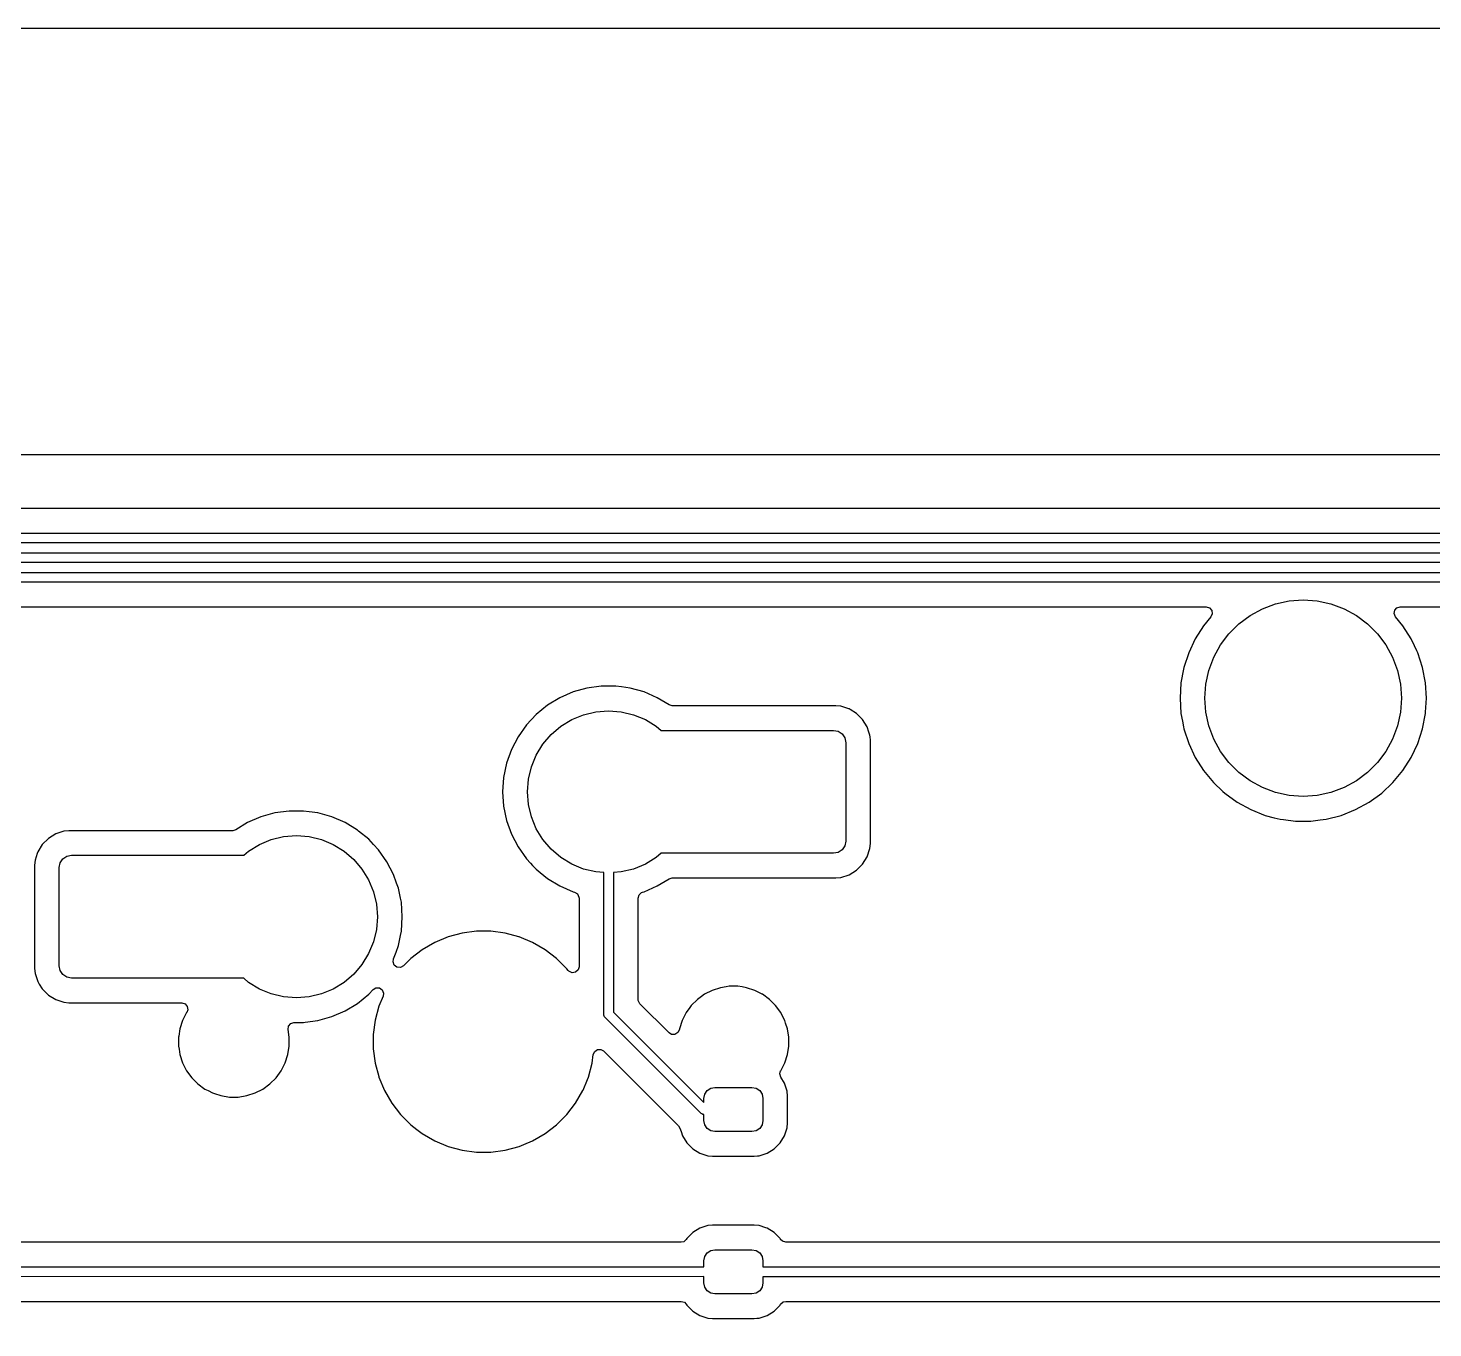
# Model space of a CAD drawing. Header units: millimetres. Extents: x 46 to 4458, y 59 to 1499.
# Drawn here: x 1960.69 to 1989.26, y 918.27 to 944.7 of the extents above; entities that cross this region are included whole.
import ezdxf

# ---------------------------------------------------------------- set-up
doc = ezdxf.new("R2010")
doc.units = ezdxf.units.MM
doc.layers.add('BLACK', color=7, linetype='Continuous')

msp = doc.modelspace()

# ---------------------------------------------------------------- linework, layer by layer
msp.add_lwpolyline([(1739.51188, 833.25441), (1638.06271, 833.5564), (1638.38771, 944.69762), (2107.13583, 944.69762), (2107.13583, 832.69492), (1950.85196, 832.69492)])
at = {"layer": 'BLACK', "linetype": 'Continuous'}
for p, q in [((1856.80163, 936.02944), (2102.68362, 936.02944)), ((2082.1834, 934.93044), (1930.5402, 934.93044)), ((1930.51892, 934.42802), (2082.27007, 934.42994)), ((2082.22674, 934.23186), (1930.50812, 934.22994)), ((2063.57674, 933.83186), (1930.70812, 933.82994)), ((1930.71892, 934.02802), (2063.62007, 934.02994)), ((1930.91886, 933.62802), (2044.97007, 933.62994)), ((2044.92674, 933.43186), (1930.90812, 933.42994)), ((1930.97149, 932.92944), (1984.65482, 932.92944)), ((1984.65482, 932.92944), (1984.72185, 932.90975)), ((1984.72185, 932.90975), (1984.76761, 932.85695)), ((1985.79604, 932.89115), (1986.0634, 932.99087)), ((1986.0634, 932.99087), (1986.34224, 933.05153)), ((1986.34224, 933.05153), (1986.62687, 933.07189)), ((1986.62687, 933.07189), (1986.9115, 933.05153)), ((1986.9115, 933.05153), (1987.19033, 932.99087)), ((1987.19033, 932.99087), (1987.4577, 932.89115)), ((1988.48734, 932.85951), (1988.53428, 932.91126)), ((1988.53428, 932.91126), (1988.59892, 932.92944)), ((1988.59892, 932.92944), (2008.46732, 932.92944)), ((1984.75036, 932.7264), (1984.59992, 932.54455)), ((1984.77755, 932.78779), (1984.75036, 932.7264)), ((1984.76761, 932.85695), (1984.77755, 932.78779)), ((1985.31715, 932.58339), (1985.54559, 932.75439)), ((1985.54559, 932.75439), (1985.79604, 932.89115)), ((1987.4577, 932.89115), (1987.70815, 932.75439)), ((1987.70815, 932.75439), (1987.93659, 932.58339)), ((1988.47581, 932.7906), (1988.48734, 932.85951)), ((1988.50338, 932.7264), (1988.47581, 932.7906)), ((1988.65381, 932.54455), (1988.50338, 932.7264)), ((1984.59992, 932.54455), (1984.43133, 932.2789)), ((1984.59992, 932.54455), (1984.59992, 932.54455)), ((1984.94436, 932.15317), (1985.11537, 932.38161)), ((1985.11537, 932.38161), (1985.31715, 932.58339)), ((1987.93659, 932.58339), (1988.13837, 932.38161)), ((1988.13837, 932.38161), (1988.30938, 932.15317)), ((1988.65382, 932.54455), (1988.65381, 932.54455)), ((1988.65608, 932.54098), (1988.65382, 932.54455)), ((1988.82241, 932.27889), (1988.65608, 932.54098)), ((1984.43133, 932.27889), (1984.29737, 931.99421)), ((1984.43133, 932.2789), (1984.43133, 932.27889)), ((1984.80761, 931.90272), (1984.94436, 932.15317)), ((1988.30938, 932.15317), (1988.44613, 931.90272)), ((1988.89012, 932.135), (1988.82241, 932.27889)), ((1988.938, 932.03325), (1988.89012, 932.135)), ((1984.29737, 931.9942), (1984.20014, 931.69497)), ((1984.29737, 931.99421), (1984.29737, 931.9942)), ((1984.70788, 931.63535), (1984.80761, 931.90272)), ((1988.44613, 931.90272), (1988.54586, 931.63535)), ((1988.95637, 931.9942), (1988.938, 932.03325)), ((1989.0536, 931.69497), (1988.95637, 931.9942)), ((1984.19439, 931.66484), (1984.14118, 931.3859)), ((1984.20014, 931.69497), (1984.19439, 931.66484)), ((1984.20014, 931.69497), (1984.20014, 931.69497)), ((1984.20014, 931.69497), (1984.20014, 931.69497)), ((1984.64723, 931.35652), (1984.70788, 931.63535)), ((1988.54586, 931.63535), (1988.60651, 931.35652)), ((1989.11256, 931.3859), (1989.0536, 931.69497)), ((1971.77627, 931.19795), (1971.50644, 931.08075)), ((1972.05956, 931.27733), (1971.77627, 931.19795)), ((1972.35102, 931.31739), (1972.05956, 931.27733)), ((1972.05956, 931.27733), (1972.05956, 931.27733)), ((1972.64522, 931.31739), (1972.35102, 931.31739)), ((1972.35102, 931.31739), (1972.35102, 931.31739)), ((1972.76069, 931.30152), (1972.64522, 931.31739)), ((1972.64522, 931.31739), (1972.64522, 931.31739)), ((1972.93667, 931.27733), (1972.76069, 931.30152)), ((1972.93668, 931.27733), (1972.93667, 931.27733)), ((1973.21996, 931.19795), (1972.93668, 931.27733)), ((1972.93668, 931.27733), (1972.93668, 931.27733)), ((1973.48979, 931.08075), (1973.21996, 931.19795)), ((1984.14118, 931.38589), (1984.12143, 931.07189)), ((1984.14118, 931.3859), (1984.14118, 931.38589)), ((1984.62687, 931.07189), (1984.64723, 931.35652)), ((1988.60651, 931.35652), (1988.62687, 931.07189)), ((1989.11256, 931.38589), (1989.11256, 931.3859)), ((1989.11256, 931.3859), (1989.11256, 931.3859)), ((1989.13231, 931.07189), (1989.11256, 931.38589)), ((1971.25507, 930.92789), (1971.02686, 930.74223)), ((1971.50644, 931.08075), (1971.25507, 930.92789)), ((1971.50644, 931.08075), (1971.50644, 931.08075)), ((1973.4898, 931.08075), (1973.48979, 931.08075)), ((1973.72875, 930.93544), (1973.4898, 931.08075)), ((1973.79318, 930.91739), (1973.72875, 930.93544)), ((1975.17099, 930.91739), (1973.79318, 930.91739)), ((1975.171, 930.91739), (1975.17099, 930.91739)), ((1977.12313, 930.91739), (1975.171, 930.91739)), ((1977.12314, 930.91739), (1977.12313, 930.91739)), ((1977.22591, 930.90689), (1977.12314, 930.91739)), ((1977.22592, 930.90689), (1977.22591, 930.90689)), ((1977.38227, 930.85508), (1977.22592, 930.90689)), ((1984.12143, 931.07189), (1984.12143, 931.07188)), ((1984.12143, 931.07188), (1984.14118, 930.75788)), ((1984.64723, 930.78726), (1984.62687, 931.07189)), ((1988.62687, 931.07189), (1988.60651, 930.78726)), ((1989.1144, 930.78717), (1989.13231, 931.07188)), ((1989.13231, 931.07188), (1989.13231, 931.07189)), ((1971.02686, 930.74223), (1970.82605, 930.52721)), ((1971.52827, 930.50177), (1971.74904, 930.63705)), ((1971.74904, 930.63705), (1971.98824, 930.73613)), ((1971.98824, 930.73613), (1972.24, 930.79657)), ((1972.24, 930.79657), (1972.49812, 930.81689)), ((1972.49812, 930.81689), (1972.75624, 930.79657)), ((1972.75624, 930.79657), (1973.008, 930.73613)), ((1973.008, 930.73613), (1973.2472, 930.63705)), ((1973.2472, 930.63705), (1973.46797, 930.50177)), ((1977.39245, 930.8517), (1977.38227, 930.85508)), ((1977.39246, 930.8517), (1977.39245, 930.8517)), ((1977.41323, 930.83889), (1977.39246, 930.8517)), ((1977.54178, 930.7596), (1977.41323, 930.83889)), ((1977.66583, 930.63554), (1977.54178, 930.7596)), ((1977.75793, 930.48622), (1977.66583, 930.63554)), ((1984.14118, 930.75788), (1984.14118, 930.75788)), ((1984.14118, 930.75788), (1984.17066, 930.60334)), ((1984.70788, 930.50842), (1984.64723, 930.78726)), ((1988.60651, 930.78726), (1988.54586, 930.50842)), ((1989.0536, 930.44881), (1989.11256, 930.75787)), ((1989.11256, 930.75787), (1989.1144, 930.78717)), ((1970.82605, 930.52721), (1970.6564, 930.28687)), ((1971.33139, 930.33361), (1971.52827, 930.50177)), ((1973.46797, 930.50177), (1973.56734, 930.41689)), ((1973.56734, 930.41689), (1975.12312, 930.41689)), ((1975.12312, 930.41689), (1977.07312, 930.41689)), ((1977.07312, 930.41689), (1977.16879, 930.39786)), ((1977.16879, 930.39786), (1977.2499, 930.34366)), ((1977.2499, 930.34366), (1977.30409, 930.26256)), ((1977.79196, 930.38353), (1977.75793, 930.48622)), ((1977.81312, 930.31969), (1977.79196, 930.38353)), ((1984.17066, 930.60334), (1984.193, 930.48622)), ((1984.193, 930.48622), (1984.20014, 930.4488)), ((1984.20014, 930.4488), (1984.29737, 930.14957)), ((1984.80761, 930.24106), (1984.70788, 930.50842)), ((1988.54586, 930.50842), (1988.44613, 930.24106)), ((1988.95637, 930.14957), (1989.0536, 930.44881)), ((1970.6564, 930.28687), (1970.52105, 930.02565)), ((1970.6564, 930.28687), (1970.6564, 930.28687)), ((1971.02796, 929.91597), (1971.16324, 930.13673)), ((1971.16324, 930.13673), (1971.33139, 930.33361)), ((1977.30409, 930.26256), (1977.32312, 930.16689)), ((1977.32312, 930.16689), (1977.32312, 928.16689)), ((1977.81312, 930.31968), (1977.81312, 930.31969)), ((1977.81647, 930.28687), (1977.81312, 930.31968)), ((1977.82362, 930.2169), (1977.81647, 930.28687)), ((1977.82362, 928.11688), (1977.82362, 930.2169)), ((1984.29737, 930.14957), (1984.29737, 930.14957)), ((1984.29737, 930.14957), (1984.43133, 929.86488)), ((1984.94436, 929.99061), (1984.80761, 930.24106)), ((1988.44613, 930.24106), (1988.30938, 929.99061)), ((1988.82241, 929.86488), (1988.95637, 930.14957)), ((1970.52105, 930.02565), (1970.42253, 929.74845)), ((1970.92888, 929.67677), (1971.02796, 929.91597)), ((1984.43133, 929.86488), (1984.43133, 929.86488)), ((1984.43133, 929.86488), (1984.59992, 929.59923)), ((1985.11537, 929.76217), (1984.94436, 929.99061)), ((1988.30938, 929.99061), (1988.13837, 929.76217)), ((1988.65382, 929.59922), (1988.82241, 929.86488)), ((1970.42252, 929.74843), (1970.36267, 929.4604)), ((1970.42253, 929.74845), (1970.42252, 929.74843)), ((1970.86843, 929.425), (1970.92888, 929.67677)), ((1984.59992, 929.59923), (1984.59992, 929.59922)), ((1984.59992, 929.59922), (1984.80048, 929.3568)), ((1985.31715, 929.56039), (1985.11537, 929.76217)), ((1985.54559, 929.38938), (1985.31715, 929.56039)), ((1987.93659, 929.56039), (1987.70815, 929.38938)), ((1988.13837, 929.76217), (1987.93659, 929.56039)), ((1988.45326, 929.35679), (1988.65382, 929.59922)), ((1970.36267, 929.4604), (1970.34259, 929.16689)), ((1970.36267, 929.4604), (1970.36267, 929.4604)), ((1970.84812, 929.16689), (1970.86843, 929.425)), ((1984.80048, 929.3568), (1984.80048, 929.3568)), ((1984.80048, 929.3568), (1984.80048, 929.35679)), ((1984.80048, 929.35679), (1984.99231, 929.17665)), ((1985.79604, 929.25262), (1985.54559, 929.38938)), ((1986.0634, 929.1529), (1985.79604, 929.25262)), ((1987.4577, 929.25262), (1987.19033, 929.1529)), ((1987.70815, 929.38938), (1987.4577, 929.25262)), ((1988.2239, 929.14141), (1988.45326, 929.35679)), ((1970.34259, 929.16689), (1970.36267, 928.87338)), ((1970.86843, 928.90877), (1970.84812, 929.16689)), ((1970.92888, 928.65701), (1970.86843, 928.90877)), ((1984.99231, 929.17665), (1985.02984, 929.14141)), ((1985.02984, 929.14141), (1985.02985, 929.1414)), ((1985.02985, 929.1414), (1985.28437, 928.95648)), ((1985.28437, 928.95648), (1985.28438, 928.95648)), ((1985.28438, 928.95648), (1985.28439, 928.95647)), ((1985.28439, 928.95647), (1985.5601, 928.80489)), ((1986.34224, 929.09224), (1986.0634, 929.1529)), ((1986.62687, 929.07189), (1986.34224, 929.09224)), ((1986.9115, 929.09224), (1986.62687, 929.07189)), ((1987.19033, 929.1529), (1986.9115, 929.09224)), ((1987.69364, 928.80489), (1987.96935, 928.95647)), ((1987.96935, 928.95647), (1988.2239, 929.14141)), ((1965.42627, 928.65795), (1965.15644, 928.54075)), ((1965.70956, 928.73733), (1965.42627, 928.65795)), ((1966.00102, 928.77739), (1965.70956, 928.73733)), ((1965.70956, 928.73733), (1965.70956, 928.73733)), ((1966.29522, 928.77739), (1966.00102, 928.77739)), ((1966.00102, 928.77739), (1966.00102, 928.77739)), ((1966.41069, 928.76152), (1966.29522, 928.77739)), ((1966.29522, 928.77739), (1966.29522, 928.77739)), ((1966.58667, 928.73733), (1966.41069, 928.76152)), ((1966.58668, 928.73733), (1966.58667, 928.73733)), ((1966.86996, 928.65795), (1966.58668, 928.73733)), ((1966.58668, 928.73733), (1966.58668, 928.73733)), ((1967.13979, 928.54075), (1966.86996, 928.65795)), ((1970.36267, 928.87338), (1970.36267, 928.87337)), ((1970.36267, 928.87337), (1970.42252, 928.58534)), ((1971.02796, 928.4178), (1970.92888, 928.65701)), ((1985.5601, 928.80489), (1985.56011, 928.80489)), ((1985.56011, 928.80489), (1985.56011, 928.80489)), ((1985.56011, 928.80489), (1985.56011, 928.80489)), ((1985.56011, 928.80489), (1985.85264, 928.68907)), ((1985.85264, 928.68907), (1985.85264, 928.68907)), ((1985.85264, 928.68907), (1986.03879, 928.64127)), ((1986.03879, 928.64127), (1986.1574, 928.61082)), ((1987.09634, 928.61082), (1987.40109, 928.68907)), ((1987.40109, 928.68907), (1987.4011, 928.68907)), ((1987.4011, 928.68907), (1987.69363, 928.80489)), ((1987.69363, 928.80489), (1987.69363, 928.80489)), ((1987.69363, 928.80489), (1987.69363, 928.80489)), ((1987.69363, 928.80489), (1987.69364, 928.80489)), ((1961.42032, 928.36689), (1961.25379, 928.3117)), ((1961.5231, 928.37739), (1961.42032, 928.36689)), ((1961.42032, 928.36689), (1961.42032, 928.36689)), ((1961.52312, 928.37739), (1961.5231, 928.37739)), ((1964.85306, 928.37739), (1961.52312, 928.37739)), ((1964.91749, 928.39544), (1964.85306, 928.37739)), ((1965.15644, 928.54075), (1964.91749, 928.39544)), ((1965.15644, 928.54075), (1965.15644, 928.54075)), ((1967.1398, 928.54075), (1967.13979, 928.54075)), ((1967.39116, 928.38789), (1967.1398, 928.54075)), ((1967.39117, 928.38789), (1967.39116, 928.38789)), ((1967.41452, 928.36889), (1967.39117, 928.38789)), ((1967.39117, 928.38789), (1967.39117, 928.38789)), ((1967.61938, 928.20223), (1967.41452, 928.36889)), ((1970.42252, 928.58534), (1970.42253, 928.58533)), ((1970.42253, 928.58533), (1970.52105, 928.30813)), ((1971.16324, 928.19704), (1971.02796, 928.4178)), ((1986.1574, 928.61082), (1986.22288, 928.60255)), ((1986.22288, 928.60255), (1986.46954, 928.57139)), ((1986.46954, 928.57139), (1986.46955, 928.57139)), ((1986.46955, 928.57139), (1986.46955, 928.57139)), ((1986.46955, 928.57139), (1986.46955, 928.57139)), ((1986.46955, 928.57139), (1986.78419, 928.57139)), ((1986.78419, 928.57139), (1986.78419, 928.57139)), ((1986.78419, 928.57139), (1986.78419, 928.57139)), ((1986.78419, 928.57139), (1986.7842, 928.57139)), ((1986.7842, 928.57139), (1986.97046, 928.59492)), ((1986.97046, 928.59492), (1987.09634, 928.61082)), ((1960.98041, 928.09555), (1960.88831, 927.94622)), ((1961.10446, 928.2196), (1960.98041, 928.09555)), ((1961.25378, 928.3117), (1961.10446, 928.2196)), ((1961.25379, 928.3117), (1961.25378, 928.3117)), ((1965.17827, 927.96177), (1965.39904, 928.09705)), ((1965.39904, 928.09705), (1965.63824, 928.19613)), ((1965.63824, 928.19613), (1965.89, 928.25657)), ((1965.89, 928.25657), (1966.14812, 928.27689)), ((1966.14812, 928.27689), (1966.40624, 928.25657)), ((1966.40624, 928.25657), (1966.658, 928.19613)), ((1966.658, 928.19613), (1966.8972, 928.09705)), ((1966.8972, 928.09705), (1967.11797, 927.96177)), ((1967.61938, 928.20222), (1967.61938, 928.20223)), ((1967.7203, 928.09417), (1967.61938, 928.20222)), ((1967.61938, 928.20222), (1967.61938, 928.20222)), ((1967.82019, 927.98721), (1967.7203, 928.09417)), ((1970.52105, 928.30813), (1970.6564, 928.04691)), ((1971.33139, 928.00016), (1971.16324, 928.19704)), ((1977.30409, 928.07122), (1977.2499, 927.99011)), ((1977.32312, 928.16689), (1977.30409, 928.07122)), ((1977.81312, 928.01409), (1977.82362, 928.11688)), ((1960.83312, 927.77968), (1960.82262, 927.6769)), ((1960.87685, 927.91165), (1960.83312, 927.77968)), ((1960.83312, 927.77968), (1960.83312, 927.77968)), ((1960.83312, 927.77968), (1960.83312, 927.77968)), ((1960.8883, 927.94622), (1960.87685, 927.91165)), ((1960.88831, 927.94622), (1960.8883, 927.94622)), ((1961.34215, 927.72256), (1961.39634, 927.80366)), ((1961.39634, 927.80366), (1961.47745, 927.85786)), ((1961.47745, 927.85786), (1961.57312, 927.87689)), ((1961.57312, 927.87689), (1963.62312, 927.87689)), ((1963.62312, 927.87689), (1965.07889, 927.87689)), ((1965.07889, 927.87689), (1965.17827, 927.96177)), ((1967.11797, 927.96177), (1967.31485, 927.79361)), ((1967.31485, 927.79361), (1967.483, 927.59673)), ((1967.98984, 927.74687), (1967.82019, 927.98721)), ((1970.6564, 928.04691), (1970.6564, 928.0469)), ((1970.6564, 928.0469), (1970.82605, 927.80656)), ((1970.82605, 927.80656), (1970.91074, 927.71589)), ((1971.52827, 927.83201), (1971.33139, 928.00016)), ((1971.74904, 927.69673), (1971.52827, 927.83201)), ((1973.46797, 927.83201), (1973.2472, 927.69673)), ((1973.56734, 927.91689), (1973.46797, 927.83201)), ((1975.02312, 927.91689), (1973.56734, 927.91689)), ((1977.07312, 927.91689), (1975.02312, 927.91689)), ((1977.16879, 927.93592), (1977.07312, 927.91689)), ((1977.2499, 927.99011), (1977.16879, 927.93592)), ((1977.66583, 927.69823), (1977.75793, 927.84755)), ((1977.75793, 927.84755), (1977.81312, 928.01409)), ((1960.82262, 927.6769), (1960.82262, 925.57689)), ((1961.32312, 927.62689), (1961.34215, 927.72256)), ((1961.32312, 925.62689), (1961.32312, 927.62689)), ((1967.483, 927.59673), (1967.61828, 927.37597)), ((1967.98984, 927.74686), (1967.98984, 927.74687)), ((1967.98984, 927.74687), (1967.98984, 927.74687)), ((1968.12519, 927.48565), (1967.98984, 927.74686)), ((1968.18799, 927.30896), (1968.12519, 927.48565)), ((1970.91074, 927.71589), (1970.95137, 927.67238)), ((1970.95137, 927.67238), (1971.02686, 927.59155)), ((1971.02686, 927.59155), (1971.10706, 927.5263)), ((1971.10706, 927.5263), (1971.25507, 927.40589)), ((1971.98824, 927.59764), (1971.74904, 927.69673)), ((1972.24, 927.5372), (1971.98824, 927.59764)), ((1972.39881, 927.5247), (1972.24, 927.5372)), ((1972.40004, 924.62738), (1972.39881, 927.5247)), ((1972.75624, 927.5372), (1972.5969, 927.52466)), ((1972.5969, 927.52466), (1972.5981, 924.68567)), ((1973.008, 927.59764), (1972.75624, 927.5372)), ((1973.2472, 927.69673), (1973.008, 927.59764)), ((1977.22592, 927.42689), (1977.39245, 927.48207)), ((1977.39245, 927.48207), (1977.54178, 927.57418)), ((1977.54178, 927.57418), (1977.66583, 927.69823)), ((1967.61828, 927.37597), (1967.71736, 927.13677)), ((1968.22371, 927.20845), (1968.18799, 927.30896)), ((1968.22371, 927.20843), (1968.22371, 927.20845)), ((1968.26541, 927.00779), (1968.22371, 927.20843)), ((1971.25507, 927.40589), (1971.25507, 927.40589)), ((1971.25507, 927.40589), (1971.25507, 927.40589)), ((1971.25507, 927.40589), (1971.50644, 927.25303)), ((1971.50644, 927.25303), (1971.50644, 927.25303)), ((1971.50644, 927.25303), (1971.77628, 927.13582)), ((1973.21996, 927.13582), (1973.48979, 927.25302)), ((1973.48979, 927.25302), (1973.4898, 927.25303)), ((1973.4898, 927.25303), (1973.72875, 927.39834)), ((1973.4898, 927.25303), (1973.4898, 927.25303)), ((1973.72875, 927.39834), (1973.79318, 927.41639)), ((1973.79318, 927.41639), (1974.9731, 927.41639)), ((1974.9731, 927.41639), (1974.97311, 927.41639)), ((1974.97311, 927.41639), (1977.12313, 927.41639)), ((1977.12313, 927.41639), (1977.22592, 927.42689)), ((1967.71736, 927.13677), (1967.77781, 926.885)), ((1968.28357, 926.9204), (1968.26541, 927.00779)), ((1968.30364, 926.62689), (1968.28357, 926.9204)), ((1971.77628, 927.13582), (1971.80707, 927.12719)), ((1971.80707, 927.12719), (1971.86632, 927.09015)), ((1971.86632, 927.09015), (1971.89613, 927.02696)), ((1971.89613, 927.02696), (1971.89762, 927.00779)), ((1971.89762, 927.00779), (1971.89762, 925.61141)), ((1973.09862, 927.00779), (1973.1183, 927.07483)), ((1973.09862, 925.57689), (1973.09862, 927.00779)), ((1973.1183, 927.07483), (1973.17111, 927.12058)), ((1973.17111, 927.12058), (1973.18917, 927.12719)), ((1973.18917, 927.12719), (1973.21996, 927.13582)), ((1973.21996, 927.13582), (1973.21996, 927.13582)), ((1967.77781, 926.885), (1967.79812, 926.62689)), ((1967.79812, 926.62689), (1967.77781, 926.36877)), ((1968.28357, 926.33338), (1968.30364, 926.62689)), ((1967.77781, 926.36877), (1967.71736, 926.11701)), ((1967.71736, 926.11701), (1967.61828, 925.8778)), ((1968.22371, 926.04534), (1968.26605, 926.24906)), ((1968.26605, 926.24906), (1968.28357, 926.33338)), ((1968.96331, 926.10415), (1968.70853, 925.95705)), ((1968.96332, 926.10415), (1968.96331, 926.10415)), ((1969.23512, 926.21674), (1968.96332, 926.10415)), ((1969.51932, 926.29289), (1969.23512, 926.21674)), ((1969.811, 926.33129), (1969.51932, 926.29289)), ((1969.81101, 926.33129), (1969.811, 926.33129)), ((1970.10523, 926.33129), (1969.81101, 926.33129)), ((1969.81101, 926.33129), (1969.81101, 926.33129)), ((1970.10524, 926.33129), (1970.10523, 926.33129)), ((1970.10523, 926.33129), (1970.10523, 926.33129)), ((1970.39692, 926.29289), (1970.10524, 926.33129)), ((1970.67243, 926.21906), (1970.39692, 926.29289)), ((1970.39692, 926.29289), (1970.39692, 926.29289)), ((1970.39692, 926.29289), (1970.39692, 926.29289)), ((1970.68111, 926.21674), (1970.67243, 926.21906)), ((1970.95291, 926.10415), (1970.68111, 926.21674)), ((1970.95293, 926.10415), (1970.95291, 926.10415)), ((1971.20771, 925.95705), (1970.95293, 926.10415)), ((1967.61828, 925.8778), (1967.483, 925.65704)), ((1968.11401, 925.70704), (1968.12396, 925.76529)), ((1968.12396, 925.76529), (1968.12519, 925.76811)), ((1968.12519, 925.76812), (1968.12542, 925.76876)), ((1968.12519, 925.76811), (1968.12519, 925.76812)), ((1968.12542, 925.76876), (1968.17519, 925.90881)), ((1968.17519, 925.90881), (1968.22371, 926.04533)), ((1968.22371, 926.04533), (1968.22371, 926.04534)), ((1968.22371, 926.04534), (1968.22371, 926.04534)), ((1968.47511, 925.77794), (1968.32538, 925.62821)), ((1968.70851, 925.95704), (1968.47511, 925.77794)), ((1968.70853, 925.95705), (1968.70851, 925.95704)), ((1971.20772, 925.95704), (1971.20771, 925.95705)), ((1971.20771, 925.95705), (1971.20771, 925.95705)), ((1971.44113, 925.77794), (1971.20772, 925.95704)), ((1971.20772, 925.95704), (1971.20772, 925.95704)), ((1971.20772, 925.95704), (1971.20772, 925.95704)), ((1971.44114, 925.77793), (1971.44113, 925.77794)), ((1971.64916, 925.5699), (1971.44114, 925.77793)), ((1960.82262, 925.57689), (1960.82262, 925.57687)), ((1960.82262, 925.57687), (1960.83312, 925.47409)), ((1961.34215, 925.53122), (1961.32312, 925.62689)), ((1961.39634, 925.45011), (1961.34215, 925.53122)), ((1967.483, 925.65704), (1967.31485, 925.46016)), ((1968.13843, 925.64158), (1968.11401, 925.70704)), ((1968.19436, 925.59971), (1968.13843, 925.64158)), ((1968.26405, 925.59472), (1968.19436, 925.59971)), ((1968.32538, 925.62821), (1968.26405, 925.59472)), ((1971.64917, 925.56989), (1971.64916, 925.5699)), ((1971.67524, 925.53592), (1971.64917, 925.56989)), ((1971.69242, 925.51769), (1971.67524, 925.53592)), ((1971.75597, 925.48867), (1971.69242, 925.51769)), ((1971.82513, 925.49861), (1971.75597, 925.48867)), ((1971.87793, 925.54437), (1971.82513, 925.49861)), ((1971.89762, 925.61141), (1971.87793, 925.54437)), ((1973.09862, 924.94698), (1973.09862, 925.57689)), ((1960.83312, 925.47409), (1960.83312, 925.47409)), ((1960.83312, 925.47409), (1960.8883, 925.30756)), ((1960.8883, 925.30756), (1960.88831, 925.30755)), ((1960.88831, 925.30755), (1960.91887, 925.258)), ((1960.91887, 925.258), (1960.98041, 925.15823)), ((1961.47745, 925.39592), (1961.39634, 925.45011)), ((1961.57312, 925.37689), (1961.47745, 925.39592)), ((1963.49812, 925.37689), (1961.57312, 925.37689)), ((1965.07889, 925.37689), (1963.49812, 925.37689)), ((1965.17827, 925.29201), (1965.07889, 925.37689)), ((1965.39904, 925.15673), (1965.17827, 925.29201)), ((1967.11797, 925.29201), (1966.8972, 925.15673)), ((1967.31485, 925.46016), (1967.11797, 925.29201)), ((1974.89121, 925.20315), (1974.77456, 925.18467)), ((1974.94954, 925.21239), (1974.89121, 925.20315)), ((1975.1267, 925.21239), (1974.94954, 925.21239)), ((1975.21419, 925.19853), (1975.1267, 925.21239)), ((1975.30168, 925.18467), (1975.21419, 925.19853)), ((1960.98041, 925.15823), (1961.10446, 925.03418)), ((1961.10446, 925.03418), (1961.25379, 924.94207)), ((1961.25379, 924.94207), (1961.42032, 924.88689)), ((1965.63824, 925.05764), (1965.39904, 925.15673)), ((1965.89, 924.9972), (1965.63824, 925.05764)), ((1966.14812, 924.97689), (1965.89, 924.9972)), ((1966.40624, 924.9972), (1966.14812, 924.97689)), ((1966.658, 925.05764), (1966.40624, 924.9972)), ((1966.8972, 925.15673), (1966.658, 925.05764)), ((1967.39117, 924.86589), (1967.61938, 925.05155)), ((1967.61938, 925.05155), (1967.70761, 925.14602)), ((1967.70761, 925.14602), (1967.76775, 925.18158)), ((1967.76775, 925.18158), (1967.83757, 925.17898)), ((1967.91279, 925.01393), (1967.82827, 924.80988)), ((1967.83757, 925.17898), (1967.8949, 925.13904)), ((1967.8949, 925.13904), (1967.92154, 925.07445)), ((1967.92154, 925.07445), (1967.91279, 925.01393)), ((1973.10145, 924.92063), (1973.09862, 924.94698)), ((1973.13494, 924.8593), (1973.10145, 924.92063)), ((1974.3049, 924.94537), (1974.17964, 924.8201)), ((1974.30491, 924.94537), (1974.3049, 924.94537)), ((1974.3049, 924.94537), (1974.3049, 924.94537)), ((1974.38788, 925.00566), (1974.30491, 924.94537)), ((1974.44823, 925.0495), (1974.38788, 925.00566)), ((1974.60608, 925.12993), (1974.44823, 925.0495)), ((1974.77456, 925.18467), (1974.60608, 925.12993)), ((1974.60608, 925.12993), (1974.60608, 925.12993)), ((1975.47016, 925.12993), (1975.30168, 925.18467)), ((1975.62398, 925.05155), (1975.47016, 925.12993)), ((1975.47016, 925.12993), (1975.47016, 925.12993)), ((1975.62801, 925.0495), (1975.62398, 925.05155)), ((1975.77133, 924.94537), (1975.62801, 925.0495)), ((1975.8966, 924.8201), (1975.77133, 924.94537)), ((1961.42032, 924.88689), (1961.52311, 924.87639)), ((1961.52311, 924.87639), (1963.45024, 924.87639)), ((1963.45024, 924.87639), (1963.45025, 924.87639)), ((1963.45025, 924.87639), (1963.81717, 924.87639)), ((1963.81717, 924.87639), (1963.88421, 924.8567)), ((1963.91551, 924.67678), (1963.83508, 924.51893)), ((1963.88421, 924.8567), (1963.92996, 924.8039)), ((1963.91749, 924.67951), (1963.91551, 924.67678)), ((1963.9399, 924.73474), (1963.91749, 924.67951)), ((1963.92996, 924.8039), (1963.9399, 924.73474)), ((1966.86996, 924.59582), (1967.1398, 924.71303)), ((1967.1398, 924.71303), (1967.39117, 924.86589)), ((1967.82827, 924.80988), (1967.75212, 924.52568)), ((1972.41497, 924.59133), (1972.40004, 924.62738)), ((1972.5981, 924.68567), (1974.43812, 922.84821)), ((1973.7277, 924.26654), (1973.13494, 924.8593)), ((1974.07551, 924.67678), (1973.99508, 924.51893)), ((1974.15028, 924.77969), (1974.07551, 924.67678)), ((1974.17964, 924.8201), (1974.15028, 924.77969)), ((1974.17964, 924.8201), (1974.17964, 924.8201)), ((1974.17964, 924.8201), (1974.17964, 924.8201)), ((1976.00073, 924.67678), (1975.8966, 924.8201)), ((1976.02306, 924.63297), (1976.00073, 924.67678)), ((1976.08116, 924.51893), (1976.02306, 924.63297)), ((1963.78033, 924.35044), (1963.75657, 924.20039)), ((1963.83508, 924.51893), (1963.78033, 924.35044)), ((1963.83508, 924.51893), (1963.83508, 924.51893)), ((1965.97867, 924.33299), (1965.98762, 924.40228)), ((1965.98762, 924.40228), (1966.03262, 924.45573)), ((1966.03262, 924.45573), (1966.09937, 924.47637)), ((1966.09937, 924.47637), (1966.10114, 924.47639)), ((1966.10114, 924.47639), (1966.29522, 924.47639)), ((1966.29522, 924.47639), (1966.32664, 924.48071)), ((1966.32664, 924.48071), (1966.58667, 924.51645)), ((1966.58667, 924.51645), (1966.86996, 924.59582)), ((1967.75212, 924.52568), (1967.71372, 924.234)), ((1972.42741, 924.57618), (1972.41497, 924.59133)), ((1974.38256, 922.62374), (1972.42741, 924.57618)), ((1973.93786, 924.33482), (1973.90793, 924.27168)), ((1973.94033, 924.35045), (1973.93786, 924.33482)), ((1973.99508, 924.51893), (1973.94033, 924.35045)), ((1973.99508, 924.51893), (1973.99508, 924.51893)), ((1976.09868, 924.46501), (1976.08116, 924.51893)), ((1976.08116, 924.51893), (1976.08116, 924.51893)), ((1976.13591, 924.35044), (1976.09868, 924.46501)), ((1976.16362, 924.17547), (1976.13591, 924.35044)), ((1963.75657, 924.20039), (1963.75262, 924.17547)), ((1963.75262, 924.17547), (1963.75262, 923.99831)), ((1966.00362, 924.17547), (1965.97867, 924.33299)), ((1966.00362, 923.99831), (1966.00362, 924.17547)), ((1967.71372, 924.234), (1967.71372, 924.23399)), ((1967.71372, 924.23399), (1967.71372, 923.93979)), ((1973.77875, 924.23575), (1973.7277, 924.26654)), ((1973.84861, 924.23475), (1973.77875, 924.23575)), ((1973.90793, 924.27168), (1973.84861, 924.23475)), ((1976.16362, 923.99831), (1976.16362, 924.17547)), ((1963.75262, 923.99831), (1963.76272, 923.93453)), ((1963.76272, 923.93453), (1963.78033, 923.82333)), ((1963.78033, 923.82333), (1963.83508, 923.65485)), ((1965.92116, 923.65485), (1965.97591, 923.82333)), ((1965.97591, 923.82333), (1966.00362, 923.99831)), ((1967.71372, 923.93979), (1967.71372, 923.93977)), ((1967.71372, 923.93977), (1967.75204, 923.64867)), ((1972.16412, 923.64809), (1972.18755, 923.8261)), ((1972.18755, 923.8261), (1972.21582, 923.89)), ((1972.21582, 923.89), (1972.27414, 923.92847)), ((1972.27414, 923.92847), (1972.34401, 923.9293)), ((1972.34401, 923.9293), (1972.39817, 923.8976)), ((1972.39817, 923.8976), (1973.92014, 922.37563)), ((1976.08116, 923.65485), (1976.13591, 923.82333)), ((1976.13591, 923.82333), (1976.16362, 923.99831)), ((1963.83508, 923.65485), (1963.83508, 923.65485)), ((1963.83508, 923.65485), (1963.90226, 923.523)), ((1963.90226, 923.523), (1963.91551, 923.497)), ((1963.91551, 923.497), (1964.01964, 923.35367)), ((1965.7366, 923.35367), (1965.84073, 923.497)), ((1965.84073, 923.497), (1965.92116, 923.65485)), ((1967.75204, 923.64867), (1967.75212, 923.64809)), ((1967.75212, 923.64809), (1967.82369, 923.381)), ((1972.08797, 923.3639), (1972.16412, 923.64809)), ((1975.98057, 923.43138), (1975.99882, 923.49388)), ((1975.99882, 923.49388), (1976.00072, 923.49698)), ((1976.00072, 923.49698), (1976.00073, 923.497)), ((1976.00073, 923.497), (1976.08116, 923.65485)), ((1964.01964, 923.35367), (1964.14491, 923.2284)), ((1964.14491, 923.2284), (1964.28823, 923.12427)), ((1965.46801, 923.12427), (1965.61133, 923.2284)), ((1965.61133, 923.2284), (1965.7366, 923.35367)), ((1967.82369, 923.381), (1967.82827, 923.36389)), ((1967.82827, 923.36389), (1967.94085, 923.09209)), ((1971.97908, 923.10101), (1972.06923, 923.31866)), ((1972.06923, 923.31866), (1972.08797, 923.3639)), ((1975.99901, 923.36399), (1975.98057, 923.43138)), ((1976.07512, 923.24059), (1975.99901, 923.36399)), ((1976.07512, 923.24058), (1976.07512, 923.24059)), ((1976.07512, 923.24059), (1976.07512, 923.24059)), ((1976.12847, 923.0796), (1976.07512, 923.24058)), ((1964.28823, 923.12427), (1964.3514, 923.09208)), ((1964.3514, 923.09208), (1964.44608, 923.04385)), ((1964.44608, 923.04385), (1964.44608, 923.04384)), ((1964.44608, 923.04384), (1964.4862, 923.03081)), ((1964.4862, 923.03081), (1964.61456, 922.9891)), ((1964.61456, 922.9891), (1964.78954, 922.96139)), ((1964.78954, 922.96139), (1964.78954, 922.96139)), ((1964.78954, 922.96139), (1964.9667, 922.96139)), ((1964.9667, 922.96139), (1965.14167, 922.9891)), ((1964.9667, 922.96139), (1964.9667, 922.96139)), ((1965.14167, 922.9891), (1965.31016, 923.04385)), ((1965.31016, 923.04385), (1965.46801, 923.12427)), ((1967.94085, 923.09209), (1967.94086, 923.09208)), ((1967.94086, 923.09208), (1968.08796, 922.8373)), ((1971.82827, 922.83729), (1971.97538, 923.09208)), ((1971.97538, 923.09208), (1971.97908, 923.10101)), ((1974.43812, 922.93189), (1974.45525, 923.01799)), ((1974.43812, 922.84821), (1974.43812, 922.93189)), ((1974.45525, 923.01799), (1974.50402, 923.09099)), ((1974.50402, 923.09099), (1974.57702, 923.13976)), ((1974.57702, 923.13976), (1974.66312, 923.15689)), ((1974.66312, 923.15689), (1975.41312, 923.15689)), ((1975.41312, 923.15689), (1975.49922, 923.13976)), ((1975.49922, 923.13976), (1975.57222, 923.09099)), ((1975.57222, 923.09099), (1975.62099, 923.01799)), ((1975.62099, 923.01799), (1975.63812, 922.93189)), ((1975.63812, 922.93189), (1975.63812, 922.48189)), ((1976.1385, 922.98134), (1976.12847, 923.0796)), ((1976.12847, 923.0796), (1976.12847, 923.0796)), ((1976.13862, 922.98023), (1976.1385, 922.98134)), ((1976.13862, 922.43354), (1976.13862, 922.98023)), ((1968.08796, 922.8373), (1968.08797, 922.83728)), ((1968.08797, 922.83728), (1968.26707, 922.60388)), ((1971.64917, 922.60388), (1971.82827, 922.83729)), ((1974.39312, 922.61937), (1974.38256, 922.62374)), ((1974.41861, 922.60881), (1974.39312, 922.61937)), ((1968.26707, 922.60388), (1968.26707, 922.60387)), ((1968.26707, 922.60387), (1968.4751, 922.39584)), ((1968.4751, 922.39584), (1968.47511, 922.39584)), ((1968.47511, 922.39584), (1968.59628, 922.30286)), ((1971.20772, 922.21673), (1971.44113, 922.39584)), ((1971.44113, 922.39584), (1971.64917, 922.60388)), ((1973.92014, 922.37563), (1973.95016, 922.32696)), ((1974.43812, 922.60689), (1974.41861, 922.60881)), ((1974.43812, 922.48189), (1974.43812, 922.60689)), ((1974.45525, 922.39578), (1974.43812, 922.48189)), ((1974.50402, 922.32279), (1974.45525, 922.39578)), ((1975.62099, 922.39578), (1975.57222, 922.32279)), ((1975.63812, 922.48189), (1975.62099, 922.39578)), ((1976.07512, 922.17319), (1976.12847, 922.33418)), ((1976.12847, 922.33418), (1976.13862, 922.43354)), ((1968.59628, 922.30286), (1968.70852, 922.21673)), ((1968.70852, 922.21673), (1968.70853, 922.21673)), ((1968.70853, 922.21673), (1968.96331, 922.06963)), ((1968.96331, 922.06963), (1968.96332, 922.06962)), ((1968.96332, 922.06962), (1969.23512, 921.95704)), ((1970.77198, 921.99468), (1970.95291, 922.06962)), ((1970.95291, 922.06962), (1970.95292, 922.06962)), ((1970.95292, 922.06963), (1971.20772, 922.21673)), ((1970.95292, 922.06962), (1970.95292, 922.06963)), ((1973.95016, 922.32696), (1973.97181, 922.26162)), ((1973.97181, 922.26162), (1974.00112, 922.17319)), ((1974.00112, 922.17319), (1974.00112, 922.17318)), ((1974.00112, 922.17318), (1974.09015, 922.02885)), ((1974.57702, 922.27401), (1974.50402, 922.32279)), ((1974.66312, 922.25689), (1974.57702, 922.27401)), ((1975.41312, 922.25689), (1974.66312, 922.25689)), ((1975.49922, 922.27401), (1975.41312, 922.25689)), ((1975.57222, 922.32279), (1975.49922, 922.27401)), ((1975.98609, 922.02884), (1976.07512, 922.17319)), ((1969.23512, 921.95704), (1969.23513, 921.95704)), ((1969.23513, 921.95704), (1969.23513, 921.95704)), ((1969.23513, 921.95704), (1969.51932, 921.88089)), ((1969.51932, 921.88089), (1969.81101, 921.84249)), ((1969.81101, 921.84249), (1969.81102, 921.84249)), ((1969.81102, 921.84249), (1970.10522, 921.84249)), ((1970.10522, 921.84249), (1970.10523, 921.84249)), ((1970.10523, 921.84249), (1970.39692, 921.88089)), ((1970.39692, 921.88089), (1970.68111, 921.95704)), ((1970.68111, 921.95704), (1970.77198, 921.99468)), ((1974.09015, 922.02885), (1974.09015, 922.02884)), ((1974.09015, 922.02884), (1974.21007, 921.90892)), ((1974.21007, 921.90892), (1974.21008, 921.90892)), ((1974.21008, 921.90892), (1974.35441, 921.81989)), ((1974.35441, 921.81989), (1974.35442, 921.81989)), ((1974.35442, 921.81989), (1974.35442, 921.81988)), ((1974.35442, 921.81988), (1974.51541, 921.76654)), ((1974.51541, 921.76654), (1974.61477, 921.75639)), ((1975.46147, 921.75639), (1975.53097, 921.76349)), ((1975.53097, 921.76349), (1975.56083, 921.76654)), ((1975.56083, 921.76654), (1975.72182, 921.81988)), ((1975.72182, 921.81988), (1975.86616, 921.90892)), ((1975.86616, 921.90892), (1975.98609, 922.02884)), ((1974.61477, 921.75639), (1975.46146, 921.75639)), ((1975.46146, 921.75639), (1975.46147, 921.75639)), ((1975.46147, 921.75639), (1975.46147, 921.75639)), ((1974.51541, 920.34724), (1974.35442, 920.29389)), ((1974.61476, 920.35739), (1974.51541, 920.34724)), ((1974.51541, 920.34724), (1974.51541, 920.34724)), ((1974.61478, 920.35739), (1974.61476, 920.35739)), ((1975.46147, 920.35739), (1974.61478, 920.35739)), ((1975.56083, 920.34724), (1975.46147, 920.35739)), ((1975.70029, 920.30102), (1975.56083, 920.34724)), ((1974.07865, 920.06629), (1974.02671, 920.01957)), ((1974.09015, 920.08493), (1974.07865, 920.06629)), ((1974.21007, 920.20486), (1974.09015, 920.08493)), ((1974.21008, 920.20486), (1974.21007, 920.20486)), ((1974.35441, 920.29389), (1974.21008, 920.20486)), ((1974.35442, 920.29389), (1974.35441, 920.29389)), ((1975.72182, 920.29389), (1975.70029, 920.30102)), ((1975.86616, 920.20486), (1975.72182, 920.29389)), ((1975.72182, 920.29389), (1975.72182, 920.29389)), ((1975.72182, 920.29389), (1975.72182, 920.29389)), ((1975.98609, 920.08493), (1975.86616, 920.20486)), ((1975.86616, 920.20486), (1975.86616, 920.20486)), ((1975.99353, 920.07286), (1975.98609, 920.08493)), ((1975.99758, 920.06629), (1975.99353, 920.07286)), ((1976.03608, 920.02707), (1975.99758, 920.06629)), ((1973.97312, 920.00739), (1957.24072, 920.00739)), ((1974.02671, 920.01957), (1973.97312, 920.00739)), ((1974.45525, 919.71799), (1974.50402, 919.79099)), ((1974.50402, 919.79099), (1974.57702, 919.83976)), ((1974.57702, 919.83976), (1974.66312, 919.85689)), ((1974.66312, 919.85689), (1975.41312, 919.85689)), ((1975.41312, 919.85689), (1975.49922, 919.83976)), ((1975.49922, 919.83976), (1975.57222, 919.79099)), ((1975.57222, 919.79099), (1975.62099, 919.71799)), ((1976.10312, 920.00739), (1976.03608, 920.02707)), ((2002.54812, 920.00739), (1976.10312, 920.00739)), ((1956.98388, 919.50497), (1974.43812, 919.50682)), ((1974.43812, 919.63189), (1974.45525, 919.71799)), ((1974.43812, 919.50682), (1974.43812, 919.63189)), ((1975.62099, 919.71799), (1975.63812, 919.63189)), ((1975.63812, 919.63189), (1975.63812, 919.50498)), ((1975.63812, 919.50498), (2003.01312, 919.5054)), ((1974.43812, 919.30874), (1956.94062, 919.30689)), ((1974.43812, 919.18189), (1974.43812, 919.30874)), ((2003.01312, 919.30732), (1975.63812, 919.3069)), ((1975.63812, 919.3069), (1975.63812, 919.18189)), ((1974.45525, 919.09578), (1974.43812, 919.18189)), ((1974.50402, 919.02279), (1974.45525, 919.09578)), ((1974.57702, 918.97401), (1974.50402, 919.02279)), ((1974.66312, 918.95689), (1974.57702, 918.97401)), ((1975.41312, 918.95689), (1974.66312, 918.95689)), ((1975.49922, 918.97401), (1975.41312, 918.95689)), ((1975.57222, 919.02279), (1975.49922, 918.97401)), ((1975.62099, 919.09578), (1975.57222, 919.02279)), ((1975.63812, 919.18189), (1975.62099, 919.09578)), ((1956.86156, 918.80639), (1973.97312, 918.80639)), ((1973.97312, 918.80639), (1974.04015, 918.7867)), ((1974.04015, 918.7867), (1974.07865, 918.74748)), ((1974.07865, 918.74748), (1974.09015, 918.72884)), ((1974.09015, 918.72884), (1974.21007, 918.60892)), ((1975.86616, 918.60892), (1975.98609, 918.72884)), ((1975.98609, 918.72884), (1975.99758, 918.74748)), ((1975.99758, 918.74748), (1976.04953, 918.79421)), ((1976.04953, 918.79421), (1976.10312, 918.80639)), ((1976.10312, 918.80639), (2002.54812, 918.80639)), ((1974.21007, 918.60892), (1974.21008, 918.60892)), ((1974.21008, 918.60892), (1974.35441, 918.51989)), ((1974.35441, 918.51989), (1974.35442, 918.51989)), ((1974.35442, 918.51989), (1974.35442, 918.51988)), ((1974.35442, 918.51988), (1974.51541, 918.46654)), ((1974.51541, 918.46654), (1974.61477, 918.45639)), ((1974.61477, 918.45639), (1975.46146, 918.45639)), ((1975.46146, 918.45639), (1975.46147, 918.45639)), ((1975.46147, 918.45639), (1975.51588, 918.46195)), ((1975.46147, 918.45639), (1975.46147, 918.45639)), ((1975.51588, 918.46195), (1975.56083, 918.46654)), ((1975.56083, 918.46654), (1975.72182, 918.51988)), ((1975.72182, 918.51988), (1975.86616, 918.60892))]:
    msp.add_line(p, q, dxfattribs=at)

doc.saveas('drawing.dxf')
